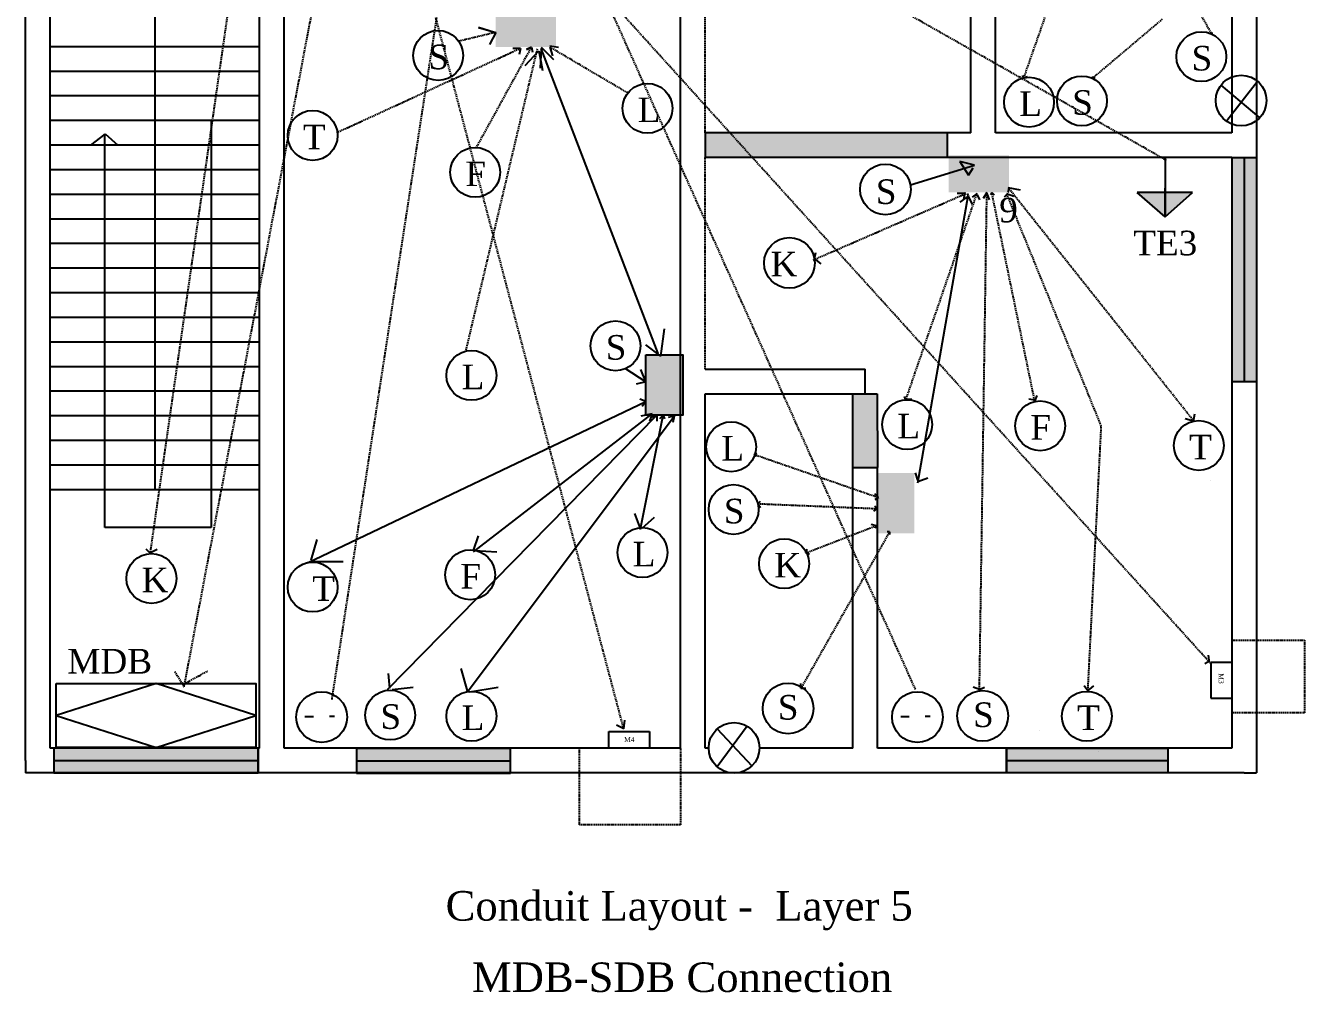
# Model space of a CAD drawing. Header units: inches. Extents: x 280 to 1012, y 573 to 1513.
# Drawn here: x 493 to 1012, y 573 to 966 of the extents above; entities that cross this region are included whole.
import ezdxf

# ---------------------------------------------------------------- set-up
doc = ezdxf.new("R2010")
doc.units = ezdxf.units.IN
doc.header["$MEASUREMENT"] = 0
doc.linetypes.add('DASHED', pattern=[0.75, 0.5, -0.25])
doc.styles.get("Standard").update_dxf_attribs({"font": 'Arial.ttf'})

msp = doc.modelspace()

# ---------------------------------------------------------------- hatches: boundary and pattern name
h = msp.add_hatch(color=256)
h.set_gradient(color1=(173, 173, 173), color2=(122, 122, 122), one_color=1, tint=0.48)
h.paths.add_polyline_path([(683.84, 972.14), (683.84, 957.14), (708.34, 957.14), (708.34, 972.14)])
h = msp.add_hatch(color=256)
h.set_gradient(color1=(153, 153, 0), color2=(153, 153, 0), tint=0.52)
h.paths.add_polyline_path([(828.86, 912.29), (867.34, 912.29), (867.34, 922.29), (828.86, 922.29), (768.86, 922.29), (768.86, 912.29)])
h = msp.add_hatch(color=256)
h.set_gradient(color1=(173, 173, 173), color2=(122, 122, 122), one_color=1, tint=0.48)
h.paths.add_polyline_path([(867.84, 913.14), (867.84, 898.14), (892.34, 898.14), (892.34, 913.14)])
h = msp.add_hatch(color=256)
h.set_gradient(color1=(76, 153, 0), color2=(38, 153, 0), tint=0.52)
h.paths.add_polyline_path([(992.86, 912.29), (982.86, 912.29), (982.86, 821.29), (992.86, 821.29)])
h = msp.add_hatch(color=256)
h.set_gradient(color1=(51, 51, 51), color2=(133, 133, 133), one_color=1, tint=0.52)
h.paths.add_polyline_path([(955.84, 888.14), (955.84, 898.14), (944.34, 898.14)])
h = msp.add_hatch(color=256)
h.set_gradient(color1=(51, 51, 51), color2=(133, 133, 133), one_color=1, tint=0.52)
h.paths.add_polyline_path([(955.84, 898.14), (955.84, 888.14), (966.84, 898.14)])
h = msp.add_hatch(color=256)
h.set_gradient(color1=(173, 173, 173), color2=(122, 122, 122), one_color=1, tint=0.48)
h.paths.add_polyline_path([(759.84, 832.14), (744.84, 832.14), (744.84, 807.64), (759.84, 807.64)])
h = msp.add_hatch(color=256)
h.set_gradient(color1=(153, 153, 0), color2=(153, 153, 0), tint=0.52)
h.paths.add_polyline_path([(828.86, 786.29), (838.86, 786.29), (838.84, 816.29), (833.86, 816.29), (828.86, 816.29)])
h = msp.add_hatch(color=256)
h.set_gradient(color1=(173, 173, 173), color2=(122, 122, 122), one_color=1, tint=0.48)
h.paths.add_polyline_path([(853.84, 784.14), (838.84, 784.14), (838.84, 759.64), (853.84, 759.64)])
h = msp.add_hatch(color=256)
h.set_gradient(color1=(38, 153, 0), color2=(38, 153, 0), tint=0.48)
h.paths.add_polyline_path([(587.34, 667.29), (587.34, 672.29), (504.34, 672.29), (504.34, 667.29)])
h = msp.add_hatch(color=256)
h.set_gradient(color1=(38, 153, 0), color2=(38, 153, 0), tint=0.48)
h.paths.add_polyline_path([(627.34, 672.14), (627.34, 662.29), (689.84, 662.29), (689.84, 672.14)])
h = msp.add_hatch(color=256)
h.set_gradient(color1=(76, 153, 0), color2=(38, 153, 0), tint=0.52)
h.paths.add_polyline_path([(891.34, 672.29), (891.34, 662.29), (956.84, 662.29), (956.84, 672.29)])
h = msp.add_hatch(color=256)
h.set_gradient(color1=(38, 153, 0), color2=(38, 153, 0), tint=0.48)
h.paths.add_polyline_path([(504.34, 667.29), (504.34, 662.29), (587.34, 662.29), (587.34, 667.29)])

# ---------------------------------------------------------------- linework, layer by layer
at = {"color": 4, "linetype": 'DASHED'}
for p, q in [((617.34, 692.14), (677.34, 1082.64)), ((854.34, 696.14), (683.34, 1077.64))]:
    msp.add_line(p, q, dxfattribs=at)
at = {"color": 6, "linetype": 'DASHED'}
for p, q in [((557.34, 697.64), (629.34, 1077.64)), ((557.34, 697.14), (553.34, 703.64)), ((556.84, 698.14), (566.84, 703.64))]:
    msp.add_line(p, q, dxfattribs=at)
at = {"color": 3, "linetype": 'DASHED'}
for p, q in [((735.84, 680.14), (630.84, 1077.64)), ((974.34, 706.64), (638.34, 1077.64))]:
    msp.add_line(p, q, dxfattribs=at)
at = {"color": 53, "linetype": 'DASHED'}
msp.add_line((956.34, 911.14), (661.34, 1078.14), dxfattribs=at)
for p, q in [((876.86, 922.29), (876.86, 1076.29)), ((886.86, 922.29), (886.86, 1018.29)), ((982.86, 1018.29), (982.86, 922.29)), ((992.86, 1023.29), (992.86, 917.29)), ((492.86, 667.29), (492.86, 977.29)), ((502.86, 672.29), (502.86, 977.29)), ((545.36, 977.29), (545.36, 777.29)), ((587.86, 672.29), (587.86, 977.29)), ((597.86, 672.29), (597.86, 972.29)), ((758.86, 672.29), (758.86, 972.29)), ((683.34, 963.14), (676.84, 965.14)), ((676.84, 965.14), (683.84, 963.14)), ((683.84, 963.14), (681.34, 958.14)), ((974.84, 962.14), (974.34, 962.64)), ((974.84, 962.14), (974.84, 963.14)), ((587.86, 957.29), (502.86, 957.29)), ((693.84, 956.64), (690.84, 956.64)), ((693.84, 956.64), (693.34, 954.14)), ((698.34, 957.14), (696.34, 956.14)), ((696.34, 956.14), (698.34, 957.14)), ((698.34, 957.14), (698.84, 955.14)), ((705.84, 957.64), (709.34, 957.14)), ((705.84, 957.14), (706.84, 953.64)), ((695.84, 949.64), (701.34, 955.64)), ((701.34, 955.64), (702.84, 947.64)), ((587.86, 947.29), (502.86, 947.29)), ((898.34, 944.64), (897.84, 945.64)), ((898.34, 944.64), (899.84, 945.14)), ((926.34, 944.64), (926.34, 945.14)), ((926.34, 944.64), (927.34, 944.64)), ((978.34, 941.64), (993.84, 928.64)), ((993.34, 943.14), (980.84, 927.14)), ((587.86, 937.29), (502.86, 937.29)), ((587.86, 927.29), (502.86, 927.29)), ((568.28, 927.29), (568.28, 761.92)), ((525.08, 921.83), (519.21, 917.25)), ((525.11, 761.92), (525.11, 921.95)), ((525.15, 921.89), (530.35, 917.25)), ((828.86, 922.29), (768.84, 922.29)), ((768.86, 922.29), (768.86, 912.29)), ((876.86, 922.29), (828.86, 922.29)), ((867.34, 912.29), (867.34, 922.29)), ((982.86, 922.29), (886.86, 922.29)), ((587.86, 917.29), (502.86, 917.29)), ((992.86, 917.29), (992.86, 821.29)), ((828.86, 912.29), (768.84, 912.29)), ((982.86, 912.29), (828.86, 912.29)), ((852.34, 901.14), (878.34, 909.14)), ((878.34, 909.14), (872.34, 910.64)), ((872.34, 910.64), (875.84, 905.14)), ((955.84, 912.29), (955.84, 888.14)), ((982.86, 912.29), (982.86, 821.29)), ((982.86, 912.29), (992.86, 912.29)), ((987.86, 912.29), (987.86, 821.29)), ((587.86, 907.29), (502.86, 907.29)), ((875.84, 905.14), (877.84, 908.14)), ((891.84, 900.14), (896.84, 899.14)), ((892.34, 900.14), (891.84, 898.14)), ((955.84, 888.14), (955.84, 899.89)), ((587.86, 897.29), (502.86, 897.29)), ((874.34, 897.64), (871.34, 897.64)), ((874.34, 898.14), (873.84, 895.14)), ((879.34, 897.64), (877.34, 896.14)), ((879.34, 897.14), (880.34, 895.14)), ((883.34, 898.14), (881.84, 895.64)), ((883.34, 897.64), (884.34, 895.14)), ((885.34, 898.14), (884.84, 897.14)), ((885.34, 898.14), (886.34, 897.14)), ((891.34, 897.14), (890.34, 896.14)), ((891.34, 897.64), (894.34, 896.64)), ((955.84, 888.14), (944.34, 898.14)), ((966.84, 898.14), (944.34, 898.14)), ((955.84, 888.14), (966.84, 898.14)), ((587.86, 887.29), (502.86, 887.29)), ((587.86, 877.29), (502.86, 877.29)), ((813.34, 871.14), (813.84, 873.64)), ((813.34, 871.14), (815.84, 869.14)), ((587.86, 867.29), (502.86, 867.29)), ((587.86, 857.29), (502.86, 857.29)), ((587.86, 847.29), (502.86, 847.29)), ((587.86, 837.29), (502.86, 837.29)), ((587.86, 827.29), (502.86, 827.29)), ((736.34, 826.64), (744.84, 821.14)), ((744.84, 821.14), (742.84, 826.14)), ((768.86, 826.29), (833.86, 826.29)), ((833.86, 816.29), (833.86, 826.29)), ((744.84, 821.14), (740.84, 820.14)), ((982.86, 821.29), (982.86, 672.29)), ((982.86, 821.29), (992.86, 821.29)), ((992.86, 821.29), (992.86, 667.29)), ((587.86, 817.29), (502.86, 817.29)), ((768.86, 816.29), (833.86, 816.29)), ((768.86, 672.29), (768.86, 816.29)), ((828.86, 786.29), (828.86, 816.29)), ((833.86, 816.29), (838.84, 816.29)), ((833.86, 816.29), (833.86, 816.29)), ((838.84, 816.29), (838.86, 786.29)), ((902.84, 813.14), (903.84, 815.64)), ((607.34, 747.64), (744.84, 813.14)), ((744.84, 813.14), (742.34, 814.14)), ((744.84, 813.14), (743.34, 811.14)), ((850.34, 814.14), (849.84, 815.14)), ((850.34, 814.14), (852.84, 814.14)), ((902.84, 813.64), (900.34, 814.14)), ((587.86, 807.29), (502.86, 807.29)), ((639.84, 696.14), (749.34, 807.64)), ((672.34, 695.14), (756.34, 807.14)), ((674.84, 752.14), (747.34, 808.14)), ((747.34, 808.14), (742.84, 807.14)), ((742.84, 762.14), (751.84, 807.64)), ((747.34, 808.14), (746.34, 805.14)), ((749.34, 807.64), (747.34, 806.64)), ((749.34, 807.64), (749.34, 805.14)), ((751.84, 807.64), (750.34, 806.14)), ((751.84, 807.64), (752.34, 806.14)), ((756.34, 807.14), (753.84, 806.64)), ((756.34, 807.14), (755.84, 804.64)), ((967.34, 805.14), (963.84, 806.14)), ((967.34, 805.14), (967.84, 808.14)), ((587.86, 797.29), (502.86, 797.29)), ((788.84, 791.64), (789.84, 792.14)), ((788.84, 791.64), (789.34, 790.64)), ((587.86, 787.29), (502.86, 787.29)), ((828.86, 672.29), (828.86, 786.29)), ((828.86, 786.29), (838.86, 786.29)), ((838.86, 672.29), (838.86, 786.29)), ((974.34, 781.14), (974.34, 781.14)), ((587.86, 777.29), (502.86, 777.29)), ((839.34, 774.14), (837.84, 775.64)), ((839.34, 774.14), (837.84, 773.14)), ((790.34, 771.64), (791.34, 772.64)), ((790.34, 771.64), (791.34, 770.14)), ((838.84, 769.64), (837.34, 768.64)), ((838.84, 769.64), (837.84, 770.64)), ((742.84, 761.14), (740.34, 767.64)), ((743.34, 761.64), (748.34, 766.14)), ((568.28, 761.92), (525.11, 761.92)), ((674.84, 752.64), (676.84, 758.64)), ((838.34, 762.64), (836.34, 763.14)), ((838.34, 762.64), (837.84, 761.64)), ((843.84, 760.14), (842.84, 760.14)), ((843.84, 760.14), (843.84, 759.14)), ((608.84, 748.64), (611.34, 757.14)), ((543.34, 751.64), (541.84, 753.14)), ((543.34, 751.64), (546.34, 753.14)), ((609.34, 748.14), (621.84, 748.14)), ((675.34, 752.64), (684.34, 752.14)), ((809.84, 751.64), (810.34, 753.14)), ((809.84, 751.64), (811.34, 751.14)), ((982.84, 707.14), (974.34, 707.14)), ((974.34, 707.14), (974.34, 692.64)), ((640.84, 696.64), (640.34, 702.64)), ((672.34, 695.64), (669.84, 704.64)), ((545.84, 698.64), (505.34, 685.64)), ((586.34, 685.64), (545.84, 698.64)), ((641.84, 696.14), (650.34, 697.14)), ((673.34, 695.14), (684.84, 697.14)), ((807.84, 696.64), (807.84, 698.64)), ((807.84, 696.64), (809.84, 696.64)), ((880.34, 696.14), (877.84, 697.14)), ((880.34, 696.14), (882.34, 697.14)), ((924.34, 695.64), (922.84, 697.64)), ((924.34, 695.64), (926.84, 697.64)), ((974.34, 692.64), (982.84, 692.64)), ((505.34, 685.64), (545.84, 672.64)), ((545.84, 672.64), (586.34, 685.64)), ((606.34, 685.14), (609.84, 685.14)), ((618.34, 685.14), (616.34, 685.14)), ((786.03, 681.22), (773.79, 664.75)), ((848.34, 685.14), (851.84, 685.14)), ((860.34, 685.14), (858.34, 685.14)), ((729.84, 672.14), (729.84, 679.14)), ((729.84, 679.14), (746.34, 679.14)), ((746.34, 679.14), (746.34, 672.14)), ((773.84, 680.14), (787.84, 665.14)), ((904.84, 679.64), (904.84, 679.64)), ((587.86, 672.29), (502.86, 672.29)), ((504.34, 672.29), (504.34, 662.29)), ((504.34, 672.29), (504.34, 662.29)), ((587.34, 672.29), (504.34, 672.29)), ((587.34, 672.29), (587.34, 662.29)), ((587.34, 662.29), (587.34, 672.29)), ((758.86, 672.29), (597.86, 672.29)), ((627.34, 672.14), (627.34, 662.14)), ((689.84, 672.14), (627.34, 672.14)), ((627.34, 672.14), (627.34, 662.14)), ((689.84, 672.14), (627.34, 672.14)), ((689.84, 662.14), (689.84, 672.14)), ((689.84, 662.14), (689.84, 672.14)), ((770.34, 672.29), (768.86, 672.29)), ((828.86, 672.29), (790.94, 672.29)), ((982.86, 672.29), (838.86, 672.29)), ((891.34, 672.29), (891.34, 662.29)), ((891.34, 672.29), (956.84, 672.29)), ((891.34, 662.29), (891.34, 672.29)), ((928.84, 671.14), (928.84, 671.14)), ((956.84, 672.29), (956.84, 662.29)), ((956.84, 672.29), (956.84, 662.29)), ((492.86, 667.29), (492.86, 662.29)), ((504.34, 667.29), (587.34, 667.29)), ((504.34, 667.29), (587.34, 667.29)), ((627.34, 667.14), (689.84, 667.14)), ((891.34, 667.29), (956.84, 667.29)), ((992.86, 667.29), (992.86, 662.29)), ((497.86, 662.29), (492.86, 662.29)), ((597.86, 662.29), (497.86, 662.29)), ((504.34, 662.29), (587.34, 662.29)), ((763.86, 662.29), (597.86, 662.29)), ((627.34, 662.14), (689.84, 662.14)), ((627.34, 662.14), (689.84, 662.14)), ((833.86, 662.29), (763.86, 662.29)), ((987.86, 662.29), (833.86, 662.29)), ((956.84, 662.29), (891.34, 662.29)), ((987.86, 662.29), (992.86, 662.29))]:
    msp.add_line(p, q)
at = {"linetype": 'DASHED'}
for p, q in [((898.34, 944.64), (928.34, 1030.14)), ((974.84, 962.14), (937.84, 1028.14)), ((543.52, 751.39), (578.34, 993.64)), ((768.86, 922.29), (768.86, 977.29)), ((926.22, 944.47), (954.84, 968.64)), ((668.84, 959.64), (683.34, 963.14)), ((619.84, 922.64), (693.84, 956.64)), ((671.84, 834.14), (700.84, 956.64)), ((675.84, 916.14), (698.34, 957.14)), ((737.34, 938.64), (705.84, 957.14)), ((768.86, 826.29), (768.86, 912.29)), ((967.41, 805.19), (892.34, 899.64)), ((812.84, 870.64), (874.84, 897.64)), ((850.34, 813.64), (879.34, 897.64)), ((880.34, 695.64), (883.34, 897.64)), ((902.84, 813.14), (885.34, 898.14)), ((929.84, 803.14), (891.34, 897.64)), ((924.38, 695.39), (929.84, 803.14)), ((788.84, 791.64), (839.34, 774.14)), ((790.34, 771.64), (838.84, 769.64)), ((807.84, 696.64), (843.84, 760.14)), ((809.84, 751.64), (838.34, 762.64)), ((982.84, 716.14), (1012.34, 716.14)), ((1012.34, 716.14), (1012.34, 686.64)), ((1012.34, 686.64), (982.84, 686.64)), ((717.84, 641.14), (717.84, 672.14)), ((758.84, 672.14), (758.84, 641.14)), ((758.84, 641.14), (717.84, 641.14))]:
    msp.add_line(p, q, dxfattribs=at)
at = {"color": 1}
for p, q in [((702.34, 956.64), (701.84, 948.64)), ((702.34, 957.14), (707.34, 952.14)), ((749.84, 832.64), (702.34, 956.64)), ((855.34, 780.14), (875.76, 896.7)), ((875.8, 896.61), (872.34, 894.14)), ((875.34, 897.64), (875.76, 896.7)), ((875.8, 896.61), (877.34, 893.14)), ((750.84, 831.64), (752.34, 842.64)), ((750.84, 831.64), (744.84, 836.14)), ((855.34, 781.14), (854.34, 784.14)), ((855.34, 780.64), (859.34, 782.14))]:
    msp.add_line(p, q, dxfattribs=at)
at = {"color": 3}
for p, q in [((973.84, 707.64), (971.84, 706.64)), ((973.84, 707.14), (973.34, 710.14)), ((735.84, 680.14), (732.84, 681.64)), ((735.84, 680.14), (736.34, 683.64))]:
    msp.add_line(p, q, dxfattribs=at)
for points in [[(744.84, 832.14), (759.84, 832.14), (759.84, 807.64), (744.84, 807.64)], [(505.34, 698.64), (586.34, 698.64), (586.34, 672.64), (505.34, 672.64)]]:
    msp.add_lwpolyline(points, close=True)
for centre, radius in [((660.47, 953.77), 10.13), ((970.47, 953.27), 10.13), ((986.64, 935.44), 10.3), ((745.47, 932.27), 10.13), ((900.47, 934.77), 10.13), ((921.97, 935.27), 10.13), ((609.47, 921.27), 10.13), ((675.47, 906.27), 10.13), ((842.14, 899.34), 10.3), ((803.14, 869.44), 10.3), ((732.47, 835.77), 10.13), ((673.97, 823.77), 10.13), ((850.97, 803.77), 10.13), ((904.97, 803.27), 10.13), ((969.47, 795.27), 10.13), ((779.47, 794.77), 10.13), ((780.47, 769.27), 10.13), ((743.47, 751.77), 10.13), ((800.97, 747.27), 10.13), ((543.97, 741.27), 10.13), ((673.47, 742.77), 10.13), ((609.47, 737.77), 10.13), ((802.59, 688.44), 10.3), ((613.14, 684.94), 10.3), ((640.97, 685.77), 10.13), ((673.97, 685.27), 10.13), ((855.14, 684.94), 10.3), ((881.64, 685.44), 10.3), ((923.97, 685.27), 10.13), ((780.64, 672.44), 10.3)]:
    msp.add_circle(centre, radius)

# ---------------------------------------------------------------- texts
at = {"attachment_point": 1}
for s, insert, char_height, width in [('{\\fTimes New Roman|b0|i0|c0|p18;S}', (656.5, 958.15), 10, 15.5), ('{\\fTimes New Roman|b0|i0|c0|p18;S}', (966.5, 957.65), 10, 15.5), ('{\\fTimes New Roman|b0|i0|c0|p18;L}', (741.5, 936.65), 10, 15.5), ('{\\fTimes New Roman|b0|i0|c0|p18;L}', (896.5, 939.15), 10, 15.5), ('{\\fTimes New Roman|b0|i0|c0|p18;S}', (918, 939.65), 10, 15.5), ('{\\fTimes New Roman|b0|i0|c0|p18;T}', (605.5, 925.65), 10, 15.5), ('{\\fTimes New Roman|b0|i0|c0|p18;F}', (671.5, 910.65), 10, 15.5), ('{\\fTimes New Roman|b0|i0|c0|p18;S}', (838.24, 903.41), 10, 15.5), ('{\\fTimes New Roman|b0|i0|c0|p18;9}', (888.37, 895.96), 10, 15.5), ('{\\fTimes New Roman|b0|i0|c0|p18;TE3}', (942.8, 882.55), 10, 15.5), ('{\\fTimes New Roman|b0|i0|c0|p18;K}', (795.45, 873.99), 10, 15.5), ('{\\fTimes New Roman|b0|i0|c0|p18;S}', (728.5, 840.15), 10, 15.5), ('{\\fTimes New Roman|b0|i0|c0|p18;L}', (670, 828.15), 10, 15.5), ('{\\fTimes New Roman|b0|i0|c0|p18;L}', (847, 808.15), 10, 15.5), ('{\\fTimes New Roman|b0|i0|c0|p18;F}', (901, 807.65), 10, 15.5), ('{\\fTimes New Roman|b0|i0|c0|p18;L}', (775.5, 799.15), 10, 15.5), ('{\\fTimes New Roman|b0|i0|c0|p18;T}', (965.5, 799.65), 10, 15.5), ('{\\fTimes New Roman|b0|i0|c0|p18;S}', (776.5, 773.65), 10, 15.5), ('{\\fTimes New Roman|b0|i0|c0|p18;L}', (739.5, 756.15), 10, 15.5), ('{\\fTimes New Roman|b0|i0|c0|p18;K}', (797, 751.65), 10, 15.5), ('{\\fTimes New Roman|b0|i0|c0|p18;K}', (540, 745.65), 10, 15.5), ('{\\fTimes New Roman|b0|i0|c0|p18;F}', (669.5, 747.15), 10, 15.5), ('{\\fTimes New Roman|b0|i0|c0|p18;^IT}', (605.5, 742.15), 10, 15.5), ('{\\fTimes New Roman|b0|i0|c0|p18;MDB}', (509.84, 712.64), 10, 15.5), ('{\\fTimes New Roman|b0|i0|c0|p18;S}', (798.43, 693.91), 10, 15.5), ('{\\fTimes New Roman|b0|i0|c0|p18;S}', (877.74, 690.91), 10, 15.5), ('{\\fTimes New Roman|b0|i0|c0|p18;S}', (637, 690.15), 10, 15.5), ('{\\fTimes New Roman|b0|i0|c0|p18;L}', (670, 689.65), 10, 15.5), ('{\\fTimes New Roman|b0|i0|c0|p18;T}', (920, 689.65), 10, 15.5), ('{\\fTimes New Roman|b0|i0|c0|p18;M4}', (735.97, 676.82), 2, 18.888), ('{\\fTimes New Roman|b0|i0|c0|p18;Conduit Layout -  Layer 5}', (663.49, 614.25), 12, 405.9117), ('{\\fTimes New Roman|b0|i0|c0|p18;MDB-SDB Connection}', (674.22, 585.25), 12, 405.9117)]:
    msp.add_mtext(s, dxfattribs=dict(at, insert=insert, char_height=char_height, width=width))
at = {"insert": (979.54, 702.72), "char_height": 2, "width": 18.888, "attachment_point": 1, "rotation": 270}
msp.add_mtext('{\\fTimes New Roman|b0|i0|c0|p18;M3}', dxfattribs=at)

doc.saveas('drawing.dxf')
